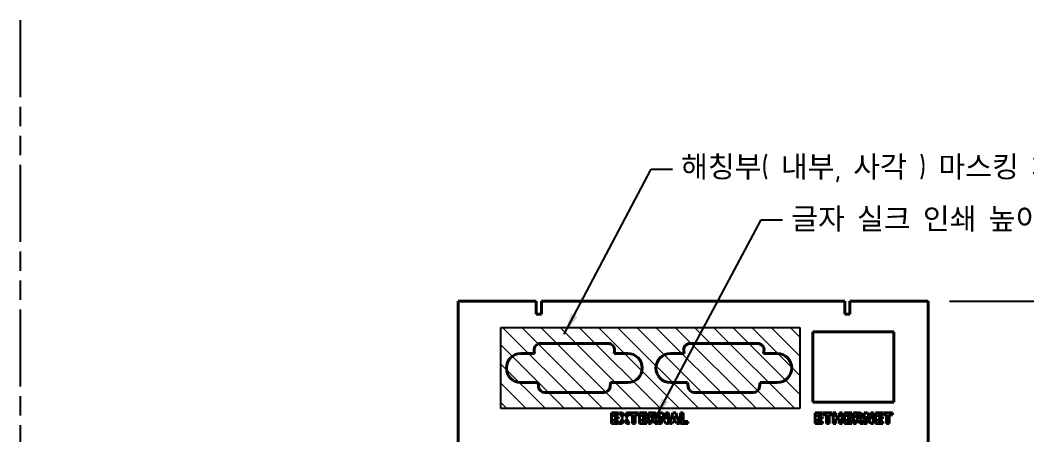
# Model space of a CAD drawing. Header units: millimetres. Extents: x 0 to 1188, y 0 to 840.
# Drawn here: x 432 to 667.6, y 539 to 636.1 of the extents above; entities that cross this region are included whole.
import ezdxf

# ---------------------------------------------------------------- set-up
doc = ezdxf.new("R2010")
doc.units = ezdxf.units.MM
doc.header["$LTSCALE"] = 2
doc.linetypes.add('DOUBLE_DASH_CHAIN', pattern=[1.2403, 0.6614, -0.0827, 0.1654, -0.0827, 0.1654, -0.0827])
for name, color, linetype, lineweight in [('가시적인 것(ISO)', 3, 'Continuous', 40), ('기호(ISO)', 5, 'Continuous', 25), ('스케치 형상(ISO)', 3, 'Continuous', 25), ('치수(ISO)', 2, 'Continuous', 25), ('해치(ISO)', 7, 'Continuous', 18)]:
    doc.layers.add(name, color=color, linetype=linetype, lineweight=lineweight)
doc.styles.add('치수 텍스트_PSTEK_POSCO', font='isocp.shx')
doc.dimstyles.new('치수_PSTEK_POSCO', dxfattribs={"dimscale": 2, "dimtxt": 2.5, "dimasz": 2.5, "dimexe": 2, "dimexo": 2.5, "dimgap": 1, "dimtad": 1, "dimrnd": 1e-08, "dimdsep": 46, "dimtxsty": '치수 텍스트_PSTEK_POSCO', "dimcen": 0.09, "dimdle": 10, "dimclrd": 7, "dimclre": 7, "dimclrt": 2, "dimadec": 1, "dimazin": 2, "dimtfac": 1, "dimtmove": 0, "dimatfit": 3, "dimfxl": 0, "dimtolj": 1, "dimlwd": -1, "dimlwe": -1, "dimarcsym": 0})
doc.dimstyles.new('치수_PSTEK_POSCO$7', dxfattribs={"dimscale": 2, "dimtxt": 2.5, "dimasz": 2.5, "dimexe": 2, "dimexo": 2.5, "dimgap": 1, "dimtad": 1, "dimrnd": 1e-08, "dimdsep": 46, "dimtxsty": '치수 텍스트_PSTEK_POSCO', "dimcen": 0.09, "dimdle": 10, "dimclrd": 7, "dimclre": 7, "dimclrt": 2, "dimadec": 1, "dimazin": 2, "dimtfac": 1, "dimtmove": 0, "dimatfit": 3, "dimfxl": 0, "dimtolj": 1, "dimlwd": -1, "dimlwe": -1, "dimarcsym": 0})

# ---------------------------------------------------------------- blocks, each defined once
blk = doc.blocks.new('*D38')
at = {"layer": 'Defpoints', "color": 0}
for p in [(644.51, 570.31), (691.49, 570.31), (644.51, 483.61)]:
    blk.add_point(p, dxfattribs=at)
at = {"layer": '치수(ISO)', "color": 7}
for p, q in [((649.51, 570.31), (695.49, 570.31)), ((691.49, 488.61), (691.49, 565.31)), ((649.51, 483.61), (695.49, 483.61))]:
    blk.add_line(p, q, dxfattribs=at)
for points in [[(690.66, 565.31), (692.33, 565.31), (691.49, 570.31)], [(690.66, 488.61), (692.33, 488.61), (691.49, 483.61)]]:
    blk.add_solid(points, dxfattribs=at)
at = {"layer": '치수(ISO)', "color": 2, "insert": (686.99, 521.71), "char_height": 5, "attachment_point": 4, "rotation": 90, "style": '치수 텍스트_PSTEK_POSCO'}
blk.add_mtext('\\A1;86.7', dxfattribs=at)

msp = doc.modelspace()

# ---------------------------------------------------------------- hatches: boundary and pattern name
at = {"layer": '해치(ISO)'}
h = msp.add_hatch(dxfattribs=at)
h.set_pattern_fill('ANSI31', color=1, scale=25.4, angle=-90, style=0)
h.set_pattern_definition([(315, (0, 0), (2.245064, 2.245064), [])])
h.paths.add_polyline_path([(614.512, 564.159), (614.512, 545.159), (544.512, 545.159), (544.512, 564.159)])

# ---------------------------------------------------------------- linework, layer by layer
at = {"layer": '가시적인 것(ISO)'}
for p, q in [((534.512, 486.079), (534.512, 570.309)), ((536.912, 570.309), (534.512, 570.309)), ((536.912, 570.309), (552.812, 570.309)), ((552.812, 567.309), (552.812, 570.309)), ((554.012, 570.309), (625.012, 570.309)), ((554.012, 570.309), (554.012, 567.909)), ((625.012, 567.909), (625.012, 570.309)), ((626.212, 570.309), (642.112, 570.309)), ((626.212, 570.309), (626.212, 567.309)), ((642.112, 570.309), (644.512, 570.309)), ((644.512, 486.079), (644.512, 570.309)), ((554.012, 567.909), (554.012, 567.309)), ((625.012, 567.309), (625.012, 567.909)), ((554.012, 567.309), (552.812, 567.309)), ((626.212, 567.309), (625.012, 567.309)), ((617.512, 546.659), (617.512, 563.159)), ((617.512, 563.159), (636.512, 563.159)), ((636.512, 563.159), (636.512, 546.659)), ((552.398, 558.059), (552.317, 558.727)), ((553.806, 560.409), (569.618, 560.409)), ((571.107, 558.727), (571.026, 558.059)), ((587.398, 558.059), (587.317, 558.727)), ((588.806, 560.409), (604.618, 560.409)), ((606.107, 558.727), (606.026, 558.059)), ((549.212, 558.059), (552.398, 558.059)), ((571.026, 558.059), (574.212, 558.059)), ((584.212, 558.059), (587.398, 558.059)), ((606.026, 558.059), (609.212, 558.059)), ((553.226, 551.259), (549.212, 551.259)), ((553.351, 550.227), (553.226, 551.259)), ((570.198, 551.259), (570.072, 550.227)), ((574.212, 551.259), (570.198, 551.259)), ((588.226, 551.259), (584.212, 551.259)), ((588.351, 550.227), (588.226, 551.259)), ((605.198, 551.259), (605.072, 550.227)), ((609.212, 551.259), (605.198, 551.259)), ((568.583, 548.909), (554.84, 548.909)), ((603.583, 548.909), (589.84, 548.909)), ((636.512, 546.659), (617.512, 546.659)), ((572.083, 544.159), (570.393, 544.159)), ((570.393, 544.159), (570.393, 541.659)), ((571.017, 543.243), (571.017, 543.683)), ((571.017, 543.683), (572.083, 543.683)), ((572, 543.243), (571.017, 543.243)), ((571.017, 542.767), (572, 542.767)), ((571.017, 542.135), (571.017, 542.767)), ((572.083, 542.135), (571.017, 542.135)), ((572, 542.767), (572, 543.243)), ((572.083, 543.683), (572.083, 544.159)), ((572.083, 541.659), (572.083, 542.135)), ((573.041, 542.917), (572.229, 541.659)), ((572.986, 544.159), (572.261, 544.159)), ((572.261, 544.159), (573.041, 542.917)), ((572.923, 541.659), (573.416, 542.455)), ((573.438, 543.403), (572.986, 544.159)), ((573.416, 542.455), (573.898, 541.659)), ((573.902, 544.159), (573.438, 543.403)), ((573.813, 542.943), (574.597, 544.159)), ((574.623, 541.659), (573.813, 542.943)), ((574.597, 544.159), (573.902, 544.159)), ((576.71, 544.159), (574.603, 544.159)), ((574.603, 544.159), (574.603, 543.683)), ((574.603, 543.683), (575.342, 543.683)), ((575.342, 543.683), (575.342, 541.659)), ((575.97, 543.683), (576.71, 543.683)), ((575.97, 541.659), (575.97, 543.683)), ((576.71, 543.683), (576.71, 544.159)), ((578.657, 544.159), (576.967, 544.159)), ((576.967, 544.159), (576.967, 541.659)), ((577.591, 543.243), (577.591, 543.683)), ((577.591, 543.683), (578.657, 543.683)), ((578.574, 543.243), (577.591, 543.243)), ((577.591, 542.135), (577.591, 542.767)), ((577.591, 542.767), (578.574, 542.767)), ((578.657, 542.135), (577.591, 542.135)), ((578.574, 542.767), (578.574, 543.243)), ((578.657, 543.683), (578.657, 544.159)), ((578.657, 541.659), (578.657, 542.135)), ((580.087, 544.159), (579.082, 544.159)), ((579.082, 544.159), (579.082, 541.659)), ((579.706, 543.699), (579.917, 543.699)), ((579.706, 543.026), (579.706, 543.699)), ((579.887, 543.026), (579.706, 543.026)), ((579.706, 541.659), (579.706, 542.576)), ((579.706, 542.576), (579.933, 542.576)), ((579.933, 542.576), (580.628, 541.659)), ((581.392, 541.659), (580.551, 542.722)), ((582.348, 544.159), (581.578, 544.159)), ((581.578, 544.159), (581.578, 541.659)), ((582.152, 541.659), (582.152, 543.401)), ((582.152, 543.401), (583.116, 541.659)), ((583.146, 542.726), (582.348, 544.159)), ((583.72, 544.159), (583.146, 544.159)), ((583.146, 544.159), (583.146, 542.726)), ((583.72, 541.659), (583.72, 544.159)), ((584.803, 544.159), (583.959, 541.659)), ((584.587, 541.659), (584.745, 542.169)), ((584.745, 542.169), (585.531, 542.169)), ((585.488, 544.159), (584.803, 544.159)), ((584.88, 542.623), (585.138, 543.45)), ((585.393, 542.623), (584.88, 542.623)), ((585.138, 543.45), (585.393, 542.623)), ((586.333, 541.659), (585.488, 544.159)), ((585.531, 542.169), (585.687, 541.659)), ((586.582, 544.159), (586.582, 541.659)), ((587.21, 544.159), (586.582, 544.159)), ((587.21, 542.135), (587.21, 544.159)), ((588.25, 542.135), (587.21, 542.135)), ((588.25, 541.659), (588.25, 542.135)), ((619.796, 544.159), (618.106, 544.159)), ((618.106, 544.159), (618.106, 541.659)), ((618.73, 543.243), (618.73, 543.683)), ((618.73, 543.683), (619.796, 543.683)), ((619.712, 543.243), (618.73, 543.243)), ((618.73, 542.767), (619.712, 542.767)), ((618.73, 542.135), (618.73, 542.767)), ((619.796, 542.135), (618.73, 542.135)), ((619.712, 542.767), (619.712, 543.243)), ((619.796, 543.683), (619.796, 544.159)), ((619.796, 541.659), (619.796, 542.135)), ((622.069, 544.159), (619.962, 544.159)), ((619.962, 544.159), (619.962, 543.683)), ((619.962, 543.683), (620.701, 543.683)), ((620.701, 543.683), (620.701, 541.659)), ((621.329, 541.659), (621.329, 543.683)), ((621.329, 543.683), (622.069, 543.683)), ((622.069, 543.683), (622.069, 544.159)), ((622.954, 544.159), (622.326, 544.159)), ((622.326, 544.159), (622.326, 541.659)), ((622.954, 543.243), (622.954, 544.159)), ((623.807, 543.243), (622.954, 543.243)), ((622.954, 541.659), (622.954, 542.767)), ((622.954, 542.767), (623.807, 542.767)), ((624.435, 544.159), (623.807, 544.159)), ((623.807, 544.159), (623.807, 543.243)), ((623.807, 542.767), (623.807, 541.659)), ((624.435, 541.659), (624.435, 544.159)), ((626.643, 544.159), (624.954, 544.159)), ((624.954, 544.159), (624.954, 541.659)), ((625.578, 543.243), (625.578, 543.683)), ((625.578, 543.683), (626.643, 543.683)), ((626.56, 543.243), (625.578, 543.243)), ((625.578, 542.135), (625.578, 542.767)), ((625.578, 542.767), (626.56, 542.767)), ((626.643, 542.135), (625.578, 542.135)), ((626.56, 542.767), (626.56, 543.243)), ((626.643, 543.683), (626.643, 544.159)), ((626.643, 541.659), (626.643, 542.135)), ((628.073, 544.159), (627.069, 544.159)), ((627.069, 544.159), (627.069, 541.659)), ((627.693, 543.699), (627.903, 543.699)), ((627.693, 543.026), (627.693, 543.699)), ((627.873, 543.026), (627.693, 543.026)), ((627.693, 541.659), (627.693, 542.576)), ((627.693, 542.576), (627.92, 542.576)), ((627.92, 542.576), (628.614, 541.659)), ((629.378, 541.659), (628.537, 542.722)), ((630.334, 544.159), (629.565, 544.159)), ((629.565, 544.159), (629.565, 541.659)), ((630.138, 541.659), (630.138, 543.401)), ((630.138, 543.401), (631.102, 541.659)), ((631.133, 542.726), (630.334, 544.159)), ((631.706, 544.159), (631.133, 544.159)), ((631.133, 544.159), (631.133, 542.726)), ((631.706, 541.659), (631.706, 544.159)), ((633.904, 544.159), (632.214, 544.159)), ((632.214, 544.159), (632.214, 541.659)), ((632.838, 543.243), (632.838, 543.683)), ((632.838, 543.683), (633.904, 543.683)), ((633.821, 543.243), (632.838, 543.243)), ((632.838, 542.135), (632.838, 542.767)), ((632.838, 542.767), (633.821, 542.767)), ((633.904, 542.135), (632.838, 542.135)), ((633.821, 542.767), (633.821, 543.243)), ((633.904, 543.683), (633.904, 544.159)), ((633.904, 541.659), (633.904, 542.135)), ((636.177, 544.159), (634.07, 544.159)), ((634.07, 544.159), (634.07, 543.683)), ((634.07, 543.683), (634.81, 543.683)), ((634.81, 543.683), (634.81, 541.659)), ((635.438, 543.683), (636.177, 543.683)), ((635.438, 541.659), (635.438, 543.683)), ((636.177, 543.683), (636.177, 544.159)), ((570.393, 541.659), (572.083, 541.659)), ((572.229, 541.659), (572.923, 541.659)), ((573.898, 541.659), (574.623, 541.659)), ((575.342, 541.659), (575.97, 541.659)), ((576.967, 541.659), (578.657, 541.659)), ((579.082, 541.659), (579.706, 541.659)), ((580.628, 541.659), (581.392, 541.659)), ((581.578, 541.659), (582.152, 541.659)), ((583.116, 541.659), (583.72, 541.659)), ((583.959, 541.659), (584.587, 541.659)), ((585.687, 541.659), (586.333, 541.659)), ((586.582, 541.659), (588.25, 541.659)), ((618.106, 541.659), (619.796, 541.659)), ((620.701, 541.659), (621.329, 541.659)), ((622.326, 541.659), (622.954, 541.659)), ((623.807, 541.659), (624.435, 541.659)), ((624.954, 541.659), (626.643, 541.659)), ((627.069, 541.659), (627.693, 541.659)), ((628.614, 541.659), (629.378, 541.659)), ((629.565, 541.659), (630.138, 541.659)), ((631.102, 541.659), (631.706, 541.659)), ((632.214, 541.659), (633.904, 541.659)), ((634.81, 541.659), (635.438, 541.659))]:
    msp.add_line(p, q, dxfattribs=at)
for centre, radius, start, end in [((553.806, 558.909), 1.5, 90, 186.94098), ((569.618, 558.909), 1.5, 353.05902, 90), ((588.806, 558.909), 1.5, 90, 186.94098), ((604.618, 558.909), 1.5, 353.05902, 90), ((549.212, 554.659), 3.4, 90, 270), ((574.212, 554.659), 3.4, 270, 90), ((584.212, 554.659), 3.4, 90, 270), ((609.212, 554.659), 3.4, 270, 90), ((554.84, 550.409), 1.5, 186.94098, 270), ((568.583, 550.409), 1.5, 270, 353.05902), ((589.84, 550.409), 1.5, 186.94098, 270), ((603.583, 550.409), 1.5, 270, 353.05902)]:
    msp.add_arc(centre, radius, start, end, dxfattribs=at)
for points, knots in [([(580.263, 543.109), (580.242, 543.092), (580.218, 543.078), (580.156, 543.051), (580.122, 543.045), (580.037, 543.03), (579.958, 543.026), (579.887, 543.026)], [-0.028582416, -0.028582416, -0.028582416, -0.028582416, -0.025749651, -0.025749651, -0.021548603, -0.021548603, 0, 0, 0, 0]), ([(579.917, 543.699), (579.977, 543.699), (580.037, 543.698), (580.141, 543.687), (580.185, 543.678), (580.227, 543.66)], [-0.031463485, -0.031463485, -0.031463485, -0.031463485, -0.013516608, -0.013516608, 0, 0, 0, 0]), ([(580.735, 544.025), (580.647, 544.079), (580.552, 544.115), (580.408, 544.14), (580.294, 544.159), (580.087, 544.159)], [-0.21288316, -0.21288316, -0.21288316, -0.21288316, -0.0621121, -0.0621121, 0, 0, 0, 0]), ([(580.227, 543.66), (580.258, 543.647), (580.287, 543.628), (580.326, 543.589), (580.344, 543.566), (580.376, 543.485), (580.383, 543.439), (580.383, 543.393)], [-0.045485566, -0.045485566, -0.045485566, -0.045485566, -0.025927399, -0.025927399, -0.013824327, -0.013824327, 0, 0, 0, 0]), ([(580.383, 543.393), (580.383, 543.357), (580.38, 543.32), (580.366, 543.252), (580.356, 543.226), (580.323, 543.166), (580.296, 543.135), (580.263, 543.109)], [-0.029075789, -0.029075789, -0.029075789, -0.029075789, -0.020533235, -0.020533235, -0.012544973, -0.012544973, 0, 0, 0, 0]), ([(580.551, 542.722), (580.659, 542.775), (580.755, 542.843), (580.919, 543.022), (580.955, 543.101), (581.012, 543.248), (581.027, 543.361), (581.027, 543.472)], [-0.060688655, -0.060688655, -0.060688655, -0.060688655, -0.04721061, -0.04721061, -0.033378314, -0.033378314, 0, 0, 0, 0]), ([(581.027, 543.472), (581.027, 543.542), (581.02, 543.614), (580.985, 543.738), (580.962, 543.79), (580.873, 543.919), (580.81, 543.978), (580.735, 544.025)], [-0.072058419, -0.072058419, -0.072058419, -0.072058419, -0.046927244, -0.046927244, -0.026381775, -0.026381775, 0, 0, 0, 0]), ([(628.25, 543.109), (628.228, 543.092), (628.205, 543.078), (628.142, 543.051), (628.109, 543.045), (628.024, 543.03), (627.945, 543.026), (627.873, 543.026)], [-0.028582416, -0.028582416, -0.028582416, -0.028582416, -0.025749651, -0.025749651, -0.021548603, -0.021548603, 0, 0, 0, 0]), ([(627.903, 543.699), (627.963, 543.699), (628.023, 543.698), (628.127, 543.687), (628.172, 543.678), (628.213, 543.66)], [-0.031463485, -0.031463485, -0.031463485, -0.031463485, -0.013516608, -0.013516608, 0, 0, 0, 0]), ([(628.722, 544.025), (628.634, 544.079), (628.538, 544.115), (628.394, 544.14), (628.281, 544.159), (628.073, 544.159)], [-0.21288316, -0.21288316, -0.21288316, -0.21288316, -0.0621121, -0.0621121, 0, 0, 0, 0]), ([(628.213, 543.66), (628.244, 543.647), (628.273, 543.628), (628.312, 543.589), (628.331, 543.566), (628.363, 543.485), (628.369, 543.439), (628.369, 543.393)], [-0.045485566, -0.045485566, -0.045485566, -0.045485566, -0.025927399, -0.025927399, -0.013824327, -0.013824327, 0, 0, 0, 0]), ([(628.369, 543.393), (628.369, 543.357), (628.367, 543.32), (628.353, 543.252), (628.343, 543.226), (628.31, 543.166), (628.282, 543.135), (628.25, 543.109)], [-0.029075789, -0.029075789, -0.029075789, -0.029075789, -0.020533235, -0.020533235, -0.012544973, -0.012544973, 0, 0, 0, 0]), ([(628.537, 542.722), (628.645, 542.775), (628.742, 542.843), (628.905, 543.022), (628.941, 543.101), (628.999, 543.248), (629.014, 543.361), (629.014, 543.472)], [-0.060688655, -0.060688655, -0.060688655, -0.060688655, -0.04721061, -0.04721061, -0.033378314, -0.033378314, 0, 0, 0, 0]), ([(629.014, 543.472), (629.014, 543.542), (629.006, 543.614), (628.972, 543.738), (628.948, 543.79), (628.859, 543.919), (628.796, 543.978), (628.722, 544.025)], [-0.072058419, -0.072058419, -0.072058419, -0.072058419, -0.046927244, -0.046927244, -0.026381775, -0.026381775, 0, 0, 0, 0])]:
    msp.add_open_spline(points, degree=3, knots=knots, dxfattribs=at)
at = {"layer": '스케치 형상(ISO)', "color": 6, "linetype": 'DOUBLE_DASH_CHAIN', "ltscale": 13.651709}
msp.add_line((431.999, 636.133), (431.999, 365.217), dxfattribs=at)
at = {"layer": '스케치 형상(ISO)', "color": 1}
for p, q in [((544.512, 564.159), (614.512, 564.159)), ((544.512, 545.159), (544.512, 564.159)), ((614.512, 564.159), (614.512, 545.159)), ((614.512, 545.159), (544.512, 545.159))]:
    msp.add_line(p, q, dxfattribs=at)

# ---------------------------------------------------------------- texts
at = {"layer": '기호(ISO)', "color": 2, "char_height": 5, "attachment_point": 4, "style": '치수 텍스트_PSTEK_POSCO'}
for s, insert, width in [('{\\fISOCP|b0|i0;\\H5.0000;해칭부( 내부, 사각 ) 마스킹 처리 할 것.}', (586.7, 601.245), 131.65673), ('{\\fISOCP|b0|i0;\\H5.0000;글자 실크 인쇄 높이 2.5mm}', (612.473, 589.352), 90.07748)]:
    msp.add_mtext(s, dxfattribs=dict(at, insert=insert, width=width))

# ---------------------------------------------------------------- dimensions: what is measured, and where the dimension line sits
at = {"layer": '치수(ISO)', "color": 7}
dim = msp.add_linear_dim(base=(691.494, 570.309), p1=(644.512, 483.609), p2=(644.512, 570.309), angle=90, dimstyle='치수_PSTEK_POSCO', override={"dimdec": 2, "dimtp": 0, "dimtm": 0, "dimtdec": 2, "dimtofl": 0, "dimatfit": 1}, dxfattribs=at)
dim.commit()
dim.dimension.update_dxf_attribs({"geometry": '*D38', "text_midpoint": (691.494, 526.959), "dimtype": 160})

# ---------------------------------------------------------------- leaders
at = {"layer": '기호(ISO)', "color": 7, "annotation_type": 0, "has_hookline": 1, "hookline_direction": 0}
for points, text_width in [([(559.372, 562.572), (579.7, 601.245), (584.7, 601.245)], 117.595), ([(580.551, 542.722), (605.473, 589.352), (610.473, 589.352)], 81.476)]:
    msp.add_leader(points, dimstyle='치수_PSTEK_POSCO$7', override={"dimtad": 0}, dxfattribs=dict(at, text_width=text_width))

doc.saveas('drawing.dxf')
